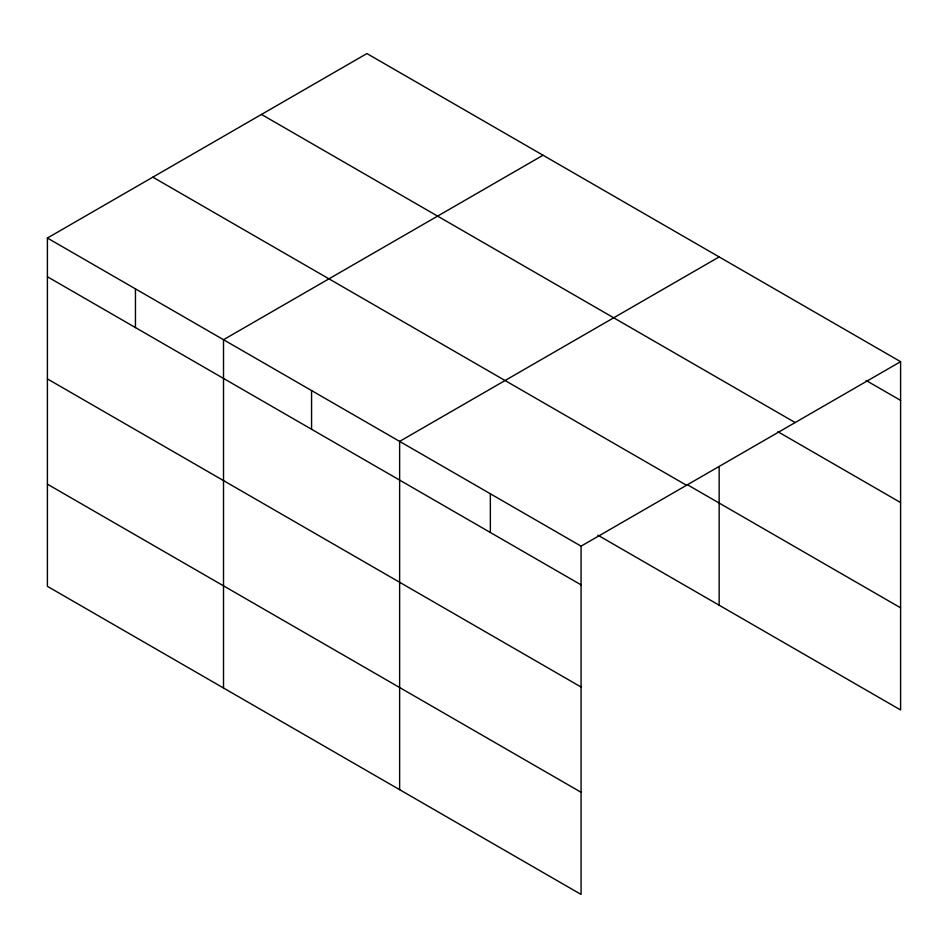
<?xml version="1.0" encoding="UTF-8"?>
<svg xmlns="http://www.w3.org/2000/svg" width="948" height="948" viewBox="0 0 948 948"><rect width="100%" height="100%" fill="white"/><g stroke="black" fill="none" stroke-linecap="round" stroke-linejoin="round"><path stroke-width="1.42" d="M581.077 687.027L581.077 546.155L47.4 238.031L47.4 586.326L581.077 894.438L581.077 687.027L47.4 378.904M47.4 238.031L366.923 53.562L900.6 361.674L900.6 709.969L597.915 535.205M543.038 155.235L223.515 339.716L223.515 687.999M719.153 256.92L399.629 441.389L399.629 789.684M581.077 546.155L900.6 361.674M866.105 380.468L900.6 400.388M261.482 114.435L795.159 422.559M777.929 431.731L900.6 502.547M687.241 484.629L900.6 607.81M152.841 177.157L686.518 485.281M47.4 276.745L581.077 584.869M47.4 484.167L581.077 792.279M719.153 466.499L719.153 605.203M490.353 493.778L490.353 532.48M311.572 390.552L311.572 429.266M135.457 288.879L135.457 327.593"/></g></svg>
